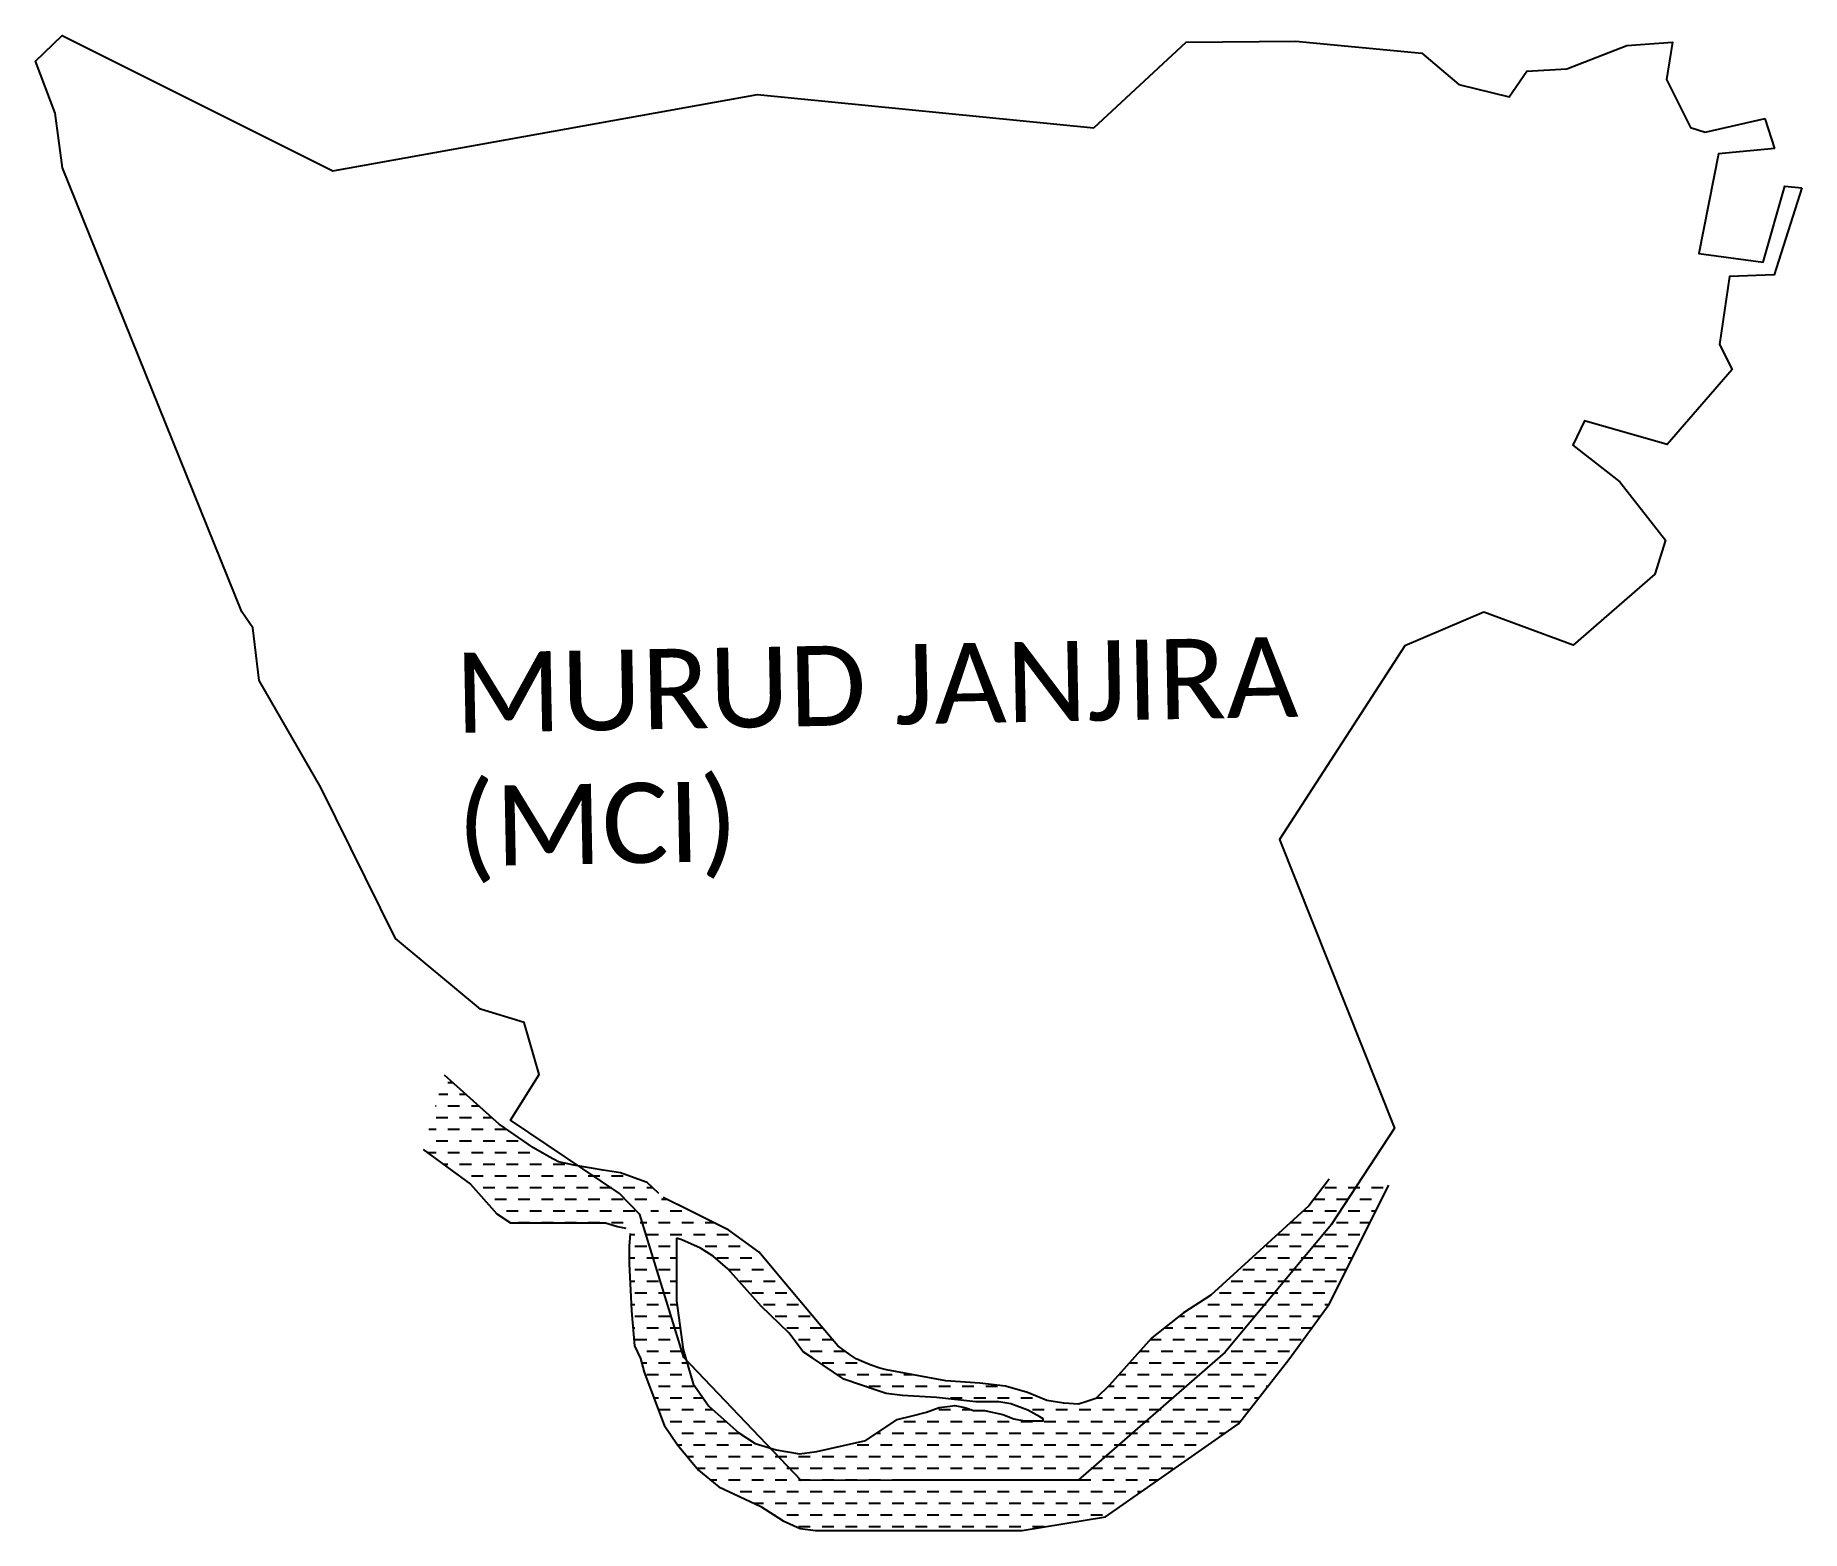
# Model space of a CAD drawing. Header units: metres. Extents: x 283713 to 286112, y 2026295 to 2028326.
import ezdxf

# ---------------------------------------------------------------- set-up
doc = ezdxf.new("R2010")
doc.units = ezdxf.units.M
for name, color, linetype in [('CREEK', 132, 'Continuous'), ('village', 3, 'Continuous'), ('VILLAGE NAME', 250, 'Continuous')]:
    doc.layers.add(name, color=color, linetype=linetype)
doc.styles.get("Standard").update_dxf_attribs({"font": 'simplex.shx'})

msp = doc.modelspace()

# ---------------------------------------------------------------- hatches: boundary and pattern name
at = {"layer": 'CREEK'}
h = msp.add_hatch(dxfattribs=at)
h.set_pattern_fill('DASH', color=256, scale=5)
h.paths.add_polyline_path([(284343.3, 2026847.3), (284268.8, 2026914.1), (284239.9, 2026813), (284304.3, 2026766.1), (284339.8, 2026725.5), (284358.5, 2026713.4), (284392.5, 2026713.4), (284441.2, 2026713.4), (284487.8, 2026713.4), (284503.7, 2026708.6), (284515.2, 2026706.3), (284532.7, 2026726.4), (284559.8, 2026753), (284551.2, 2026761.3), (284544.2, 2026768), (284526.3, 2026774.5), (284507.8, 2026781.3), (284484.3, 2026785.1), (284468.5, 2026787.7), (284444.6, 2026791.5), (284423.8, 2026796.1), (284411.2, 2026803.2), (284390, 2026815.3)])
h = msp.add_hatch(dxfattribs=at)
h.set_pattern_fill('DASH', color=256, scale=5)
h.paths.add_polyline_path([(284720.8, 2026644.3), (284696.2, 2026673.6), (284655.3, 2026703.4), (284603.3, 2026729.1), (284565.9, 2026747.6), (284521.3, 2026699.1), (284519.8, 2026681.7), (284519.8, 2026657.7), (284521.4, 2026621.8), (284522.7, 2026594), (284527.1, 2026546.4), (284535.1, 2026529.2), (284540.1, 2026510.5), (284567.1, 2026438.8), (284585.5, 2026411.8), (284614.1, 2026377.3), (284641.5, 2026354.7), (284698.6, 2026327.9), (284729, 2026308.7), (284751.8, 2026298.4), (284772.9, 2026295.3), (284836.3, 2026295.3), (284872.8, 2026295.3), (284938.1, 2026295.3), (285053.6, 2026295.3), (285166.6, 2026314.3), (285247.5, 2026370.8), (285347.3, 2026440.3), (285415.5, 2026527.7), (285470.3, 2026602.7), (285502.4, 2026666.8), (285537.1, 2026736.2), (285551.3, 2026764.5), (285470.2, 2026772.7), (285442.8, 2026736.3), (285309.5, 2026615), (285272.7, 2026591.1), (285229.7, 2026557.1), (285171.9, 2026492.9), (285153.3, 2026474.9), (285141.3, 2026470.9), (285129.8, 2026467.1), (285110.1, 2026468.6), (285086.9, 2026472.3), (285060.9, 2026482.9), (285030.9, 2026491.5), (284995.8, 2026495.7), (284949.9, 2026499), (284869, 2026513.7), (284860.2, 2026515.9), (284846.9, 2026520.7), (284835.2, 2026525.7), (284828.2, 2026528.7), (284819.8, 2026533.9), (284802.9, 2026546.2), (284777.7, 2026576.3), (284749.3, 2026610.2)])
h.paths.add_polyline_path([(284583.8, 2026692.7), (284591.2, 2026690.5), (284616.7, 2026678.9), (284633.6, 2026668.2), (284653.6, 2026651.1), (284698.8, 2026600), (284736.6, 2026564), (284756.1, 2026538.4), (284769.1, 2026529.4), (284811.4, 2026500.9), (284856.4, 2026485.8), (284868.8, 2026481.5), (284890.9, 2026478.7), (284937.2, 2026476.1), (284990.3, 2026470.3), (285006.7, 2026470.3), (285021.9, 2026470.3), (285038.1, 2026467.4), (285061.3, 2026458.8), (285077.3, 2026449.9), (285081.8, 2026447.3), (285081.8, 2026444.4), (285079.9, 2026444.4), (285068.8, 2026444.4), (285056.1, 2026444.4), (285042.3, 2026447.1), (285027, 2026453.1), (285002.1, 2026458.5), (284987.4, 2026458.5), (284975.5, 2026462.8), (284962.2, 2026465.5), (284955.5, 2026464.6), (284940.8, 2026462.7), (284923.5, 2026456.4), (284903.9, 2026451.1), (284883.8, 2026446.1), (284841.3, 2026417.9), (284810.8, 2026410.9), (284774.6, 2026402.6), (284751.1, 2026399.5), (284719.2, 2026404.9), (284691, 2026413.6), (284668.6, 2026428.1), (284627.7, 2026464.5), (284606.7, 2026494.5), (284593, 2026541.4), (284583.8, 2026607.6)], flags=16)

# ---------------------------------------------------------------- linework, layer by layer
at = {"color": 3, "flags": 128}
msp.add_lwpolyline([(286075.6, 2028172.4), (286062.3, 2028213.4)], dxfattribs=at)
at = {"layer": 'CREEK', "flags": 128}
for points in [[(284559.8, 2026753), (284551.2, 2026761.3), (284544.2, 2026768), (284526.3, 2026774.5), (284507.8, 2026781.3), (284484.3, 2026785.1), (284468.5, 2026787.7), (284444.6, 2026791.5), (284423.8, 2026796.1), (284411.2, 2026803.2), (284390, 2026815.3), (284343.3, 2026847.3), (284268.8, 2026914.1)], [(284239.9, 2026813), (284304.3, 2026766.1), (284339.8, 2026725.5), (284358.5, 2026713.4), (284392.5, 2026713.4), (284441.2, 2026713.4), (284487.8, 2026713.4), (284503.7, 2026708.6), (284515.2, 2026706.3)], [(284521.3, 2026699.1), (284519.8, 2026681.7), (284519.8, 2026657.7), (284521.4, 2026621.8), (284522.7, 2026594), (284527.1, 2026546.4), (284535.1, 2026529.2), (284540.1, 2026510.5), (284567.1, 2026438.8), (284585.5, 2026411.8), (284614.1, 2026377.3), (284641.5, 2026354.7), (284698.6, 2026327.9), (284729, 2026308.7), (284751.8, 2026298.4), (284772.9, 2026295.3), (284836.3, 2026295.3), (284872.8, 2026295.3), (284938.1, 2026295.3), (285053.6, 2026295.3), (285166.6, 2026314.3), (285247.5, 2026370.8), (285347.3, 2026440.3), (285415.5, 2026527.7), (285470.3, 2026602.7), (285502.4, 2026666.8), (285537.1, 2026736.2), (285551.3, 2026764.5)], [(285470.2, 2026772.7), (285442.8, 2026736.3), (285309.5, 2026615), (285272.7, 2026591.1), (285229.7, 2026557.1), (285171.9, 2026492.9), (285153.3, 2026474.9), (285141.3, 2026470.9), (285129.8, 2026467.1), (285110.1, 2026468.6), (285086.9, 2026472.3), (285060.9, 2026482.9), (285030.9, 2026491.5), (284995.8, 2026495.7), (284949.9, 2026499), (284869, 2026513.7), (284860.2, 2026515.9), (284846.9, 2026520.7), (284835.2, 2026525.7), (284828.2, 2026528.7), (284819.8, 2026533.9), (284802.9, 2026546.2), (284777.7, 2026576.3), (284749.3, 2026610.2), (284720.8, 2026644.3), (284696.2, 2026673.6), (284655.3, 2026703.4), (284603.3, 2026729.1), (284565.9, 2026747.6)]]:
    msp.add_lwpolyline(points, dxfattribs=at)
msp.add_lwpolyline([(284583.8, 2026692.7), (284583.8, 2026607.6), (284593, 2026541.4), (284606.7, 2026494.5), (284627.7, 2026464.5), (284668.6, 2026428.1), (284691, 2026413.6), (284719.2, 2026404.9), (284751.1, 2026399.5), (284774.6, 2026402.6), (284810.8, 2026410.9), (284841.3, 2026417.9), (284883.8, 2026446.1), (284903.9, 2026451.1), (284923.5, 2026456.4), (284940.8, 2026462.7), (284955.5, 2026464.6), (284962.2, 2026465.5), (284975.5, 2026462.8), (284987.4, 2026458.5), (285002.1, 2026458.5), (285027, 2026453.1), (285042.3, 2026447.1), (285056.1, 2026444.4), (285068.8, 2026444.4), (285079.9, 2026444.4), (285081.8, 2026444.4), (285081.8, 2026447.3), (285077.3, 2026449.9), (285061.3, 2026458.8), (285038.1, 2026467.4), (285021.9, 2026470.3), (285006.7, 2026470.3), (284990.3, 2026470.3), (284937.2, 2026476.1), (284890.9, 2026478.7), (284868.8, 2026481.5), (284856.4, 2026485.8), (284811.4, 2026500.9), (284769.1, 2026529.4), (284756.1, 2026538.4), (284736.6, 2026564), (284698.8, 2026600), (284653.6, 2026651.1), (284633.6, 2026668.2), (284616.7, 2026678.9), (284591.2, 2026690.5)], close=True, dxfattribs=at)
at = {"layer": 'village', "color": 3}
for points in [[(286112.1, 2028118.9, 0), (286074.7, 2028001.1, 0), (286014.1, 2027998.7, 0), (286000.3, 2027906.3, 0), (286017.7, 2027872.2, 0), (285929.4, 2027770.4, 0), (285817.3, 2027802.6, 0), (285801.1, 2027769.8, 0), (285865.2, 2027719.7, 0), (285927.2, 2027640.7, 0), (285912.8, 2027594.6, 0), (285801.7, 2027498, 0), (285680.4, 2027542.9, 0), (285573, 2027497.1, 0), (285403, 2027233.8, 0), (285559, 2026842.1, 0), (285472.9, 2026710.8, 0), (285329.1, 2026537.9, 0), (285129.4, 2026363.9, 0), (284892.3, 2026363.7, 0), (284753.5, 2026363.6, 0), (284594, 2026530.5, 0), (284534.4, 2026724.7, 0), (284506.4, 2026753.2, 0), (284358.8, 2026852.8, 0), (284397.3, 2026915, 0), (284377, 2026985.6, 0), (284317.8, 2027003.6, 0), (284202.5, 2027099.5, 0), (284101.1, 2027304.7, 0), (284017.1, 2027449.9, 0), (284008.7, 2027521.3, 0), (283993.9, 2027543.3, 0), (283750.1, 2028146.2, 0), (283740, 2028220.7, 0), (283713.3, 2028291.3, 0), (283749.9, 2028326.2, 0), (284117.5, 2028142.2, 0), (284693.9, 2028246, 0), (285150.6, 2028200.4, 0), (285276, 2028316.9, 0), (285424.5, 2028318.1, 0), (285596, 2028302, 0), (285646.5, 2028259.6, 0), (285715, 2028242.8, 0), (285739, 2028277.7, 0), (285793, 2028280.6, 0), (285874.7, 2028312.2, 0), (285936.7, 2028316.8, 0), (285928.4, 2028266.3, 0), (285961, 2028201.2, 0), (285981.1, 2028194.6, 0), (286062.3, 2028213.4, 0)], [(286075.6, 2028172.4, 0), (285999.1, 2028165.3, 0), (285972.3, 2028030, 0), (286059.8, 2028018.1, 0), (286089, 2028121.5, 0), (286112.1, 2028118.9, 0)]]:
    msp.add_polyline3d(points, dxfattribs=at)

# ---------------------------------------------------------------- texts
at = {"layer": 'VILLAGE NAME', "insert": (284281.8, 2027487.4), "char_height": 108.748, "attachment_point": 1, "rotation": 1.1028}
msp.add_mtext_dynamic_manual_height_columns('{\\fCalibri|b0|i0|c0|p34;MURUD JANJIRA (MCI)}', width=1174.7, gutter_width=543.7, heights=[0], dxfattribs=at)

doc.saveas('drawing.dxf')
